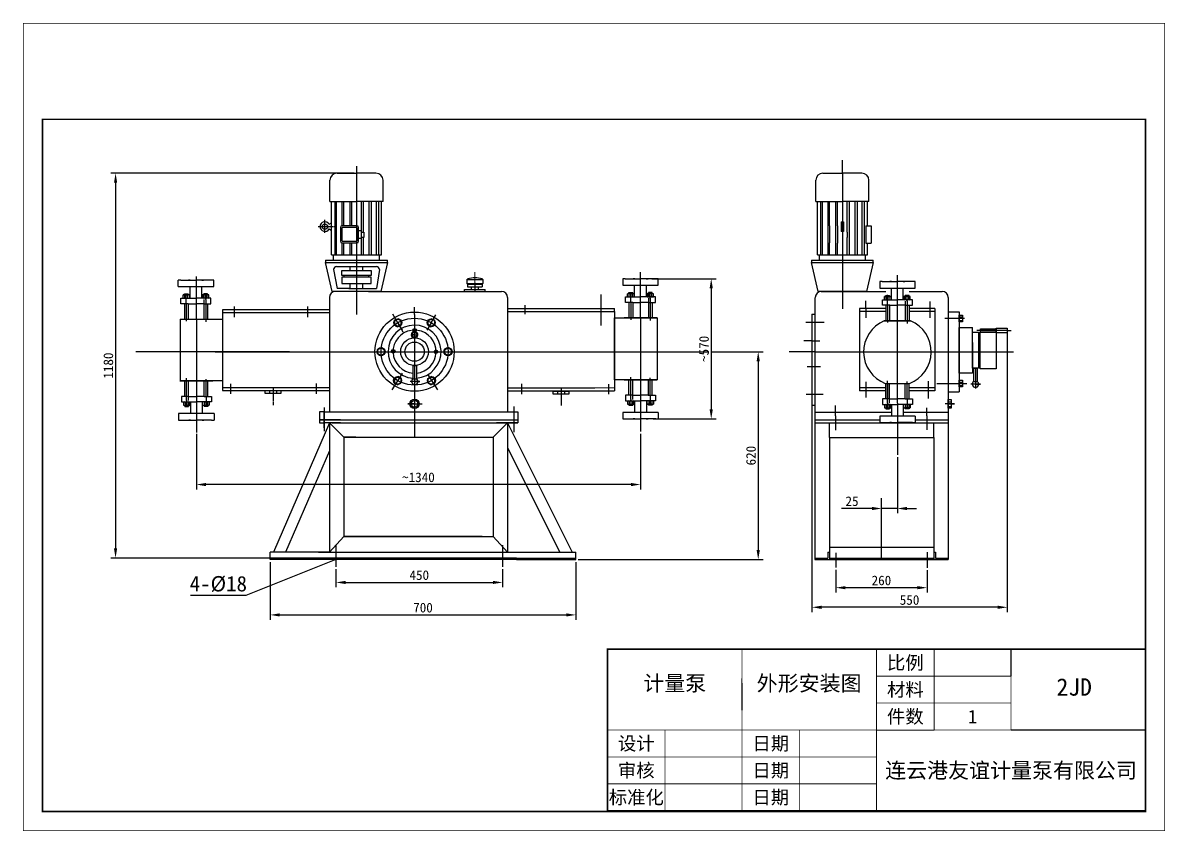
# Model space of a CAD drawing. Header units: millimetres. Extents: x 31 to 328, y 15 to 225.
import ezdxf
from ezdxf.enums import TextEntityAlignment as Align

# ---------------------------------------------------------------- set-up
doc = ezdxf.new("R2010")
doc.units = ezdxf.units.MM
doc.header["$PDMODE"] = 35
doc.linetypes.add('CENTER', pattern=[0.82, 0.7, -0.04, 0.04, -0.04])
doc.linetypes.add('CENTER2', pattern=[28.575, 19.05, -3.175, 3.175, -3.175])
doc.layers.add('02-中心线', color=1, linetype='CENTER2', lineweight=15)
doc.layers.add('04-标注', color=3, linetype='Continuous', lineweight=20)
for name, color, linetype in [('05-文字', 5, 'Continuous'), ('2', 4, 'Continuous'), ('5', 1, 'CENTER')]:
    doc.layers.add(name, color=color, linetype=linetype)
doc.styles.add('S', font='SimSun.ttf')
doc.dimstyles.new('ISO-25', dxfattribs={"dimtxt": 2.5, "dimasz": 2.5, "dimexe": 1.25, "dimexo": 0.625, "dimtad": 1, "dimtxsty": 'Standard', "dimcen": 2.5, "dimadec": 0, "dimazin": 0, "dimtfac": 1, "dimtmove": 0, "dimatfit": 3, "dimfxl": 0, "dimarcsym": 0})

# ---------------------------------------------------------------- blocks, each defined once
blk = doc.blocks.new('*D9')
at = {"color": 0, "lineweight": -2}
for p, q in [((112.31, 83.25), (112.31, 78.58)), ((155.66, 83.25), (155.66, 78.58)), ((114.81, 79.83), (153.16, 79.83))]:
    blk.add_line(p, q, dxfattribs=at)
at = {"color": 0}
for points in [[(114.81, 80.25), (114.81, 79.42), (112.31, 79.83)], [(153.16, 80.25), (153.16, 79.42), (155.66, 79.83)]]:
    blk.add_solid(points, dxfattribs=at)
at = {"layer": 'Defpoints', "color": 0}
for p in [(112.31, 83.88), (155.66, 83.88), (155.66, 79.83)]:
    blk.add_point(p, dxfattribs=at)
at = {"color": 0, "insert": (133.98, 81.71), "char_height": 2.5, "attachment_point": 5}
blk.add_mtext('\\A1;450', dxfattribs=at)
blk = doc.blocks.new('*D10')
at = {"color": 0, "lineweight": -2}
for p, q in [((95.19, 85.14), (95.19, 70.13)), ((174.7, 85.14), (174.7, 70.13)), ((97.69, 71.38), (172.2, 71.38))]:
    blk.add_line(p, q, dxfattribs=at)
at = {"color": 0}
for points in [[(97.69, 71.8), (97.69, 70.97), (95.19, 71.38)], [(172.2, 71.8), (172.2, 70.97), (174.7, 71.38)]]:
    blk.add_solid(points, dxfattribs=at)
at = {"layer": 'Defpoints', "color": 0}
for p in [(95.19, 85.77), (174.7, 85.77), (174.7, 71.38)]:
    blk.add_point(p, dxfattribs=at)
at = {"color": 0, "insert": (134.95, 73.26), "char_height": 2.5, "attachment_point": 5}
blk.add_mtext('\\A1;700', dxfattribs=at)
blk = doc.blocks.new('*D11')
at = {"color": 0, "lineweight": -2}
for p, q in [((117.02, 186.27), (53.71, 186.27)), ((54.96, 183.77), (54.96, 88.67)), ((111.68, 86.17), (53.71, 86.17))]:
    blk.add_line(p, q, dxfattribs=at)
at = {"color": 0}
for points in [[(54.55, 183.77), (55.38, 183.77), (54.96, 186.27)], [(54.55, 88.67), (55.38, 88.67), (54.96, 86.17)]]:
    blk.add_solid(points, dxfattribs=at)
at = {"layer": 'Defpoints', "color": 0}
for p in [(117.65, 186.27), (54.96, 86.17), (112.31, 86.17)]:
    blk.add_point(p, dxfattribs=at)
at = {"color": 0, "insert": (53.09, 136.22), "char_height": 2.5, "attachment_point": 5, "rotation": 90}
blk.add_mtext('\\A1;1180', dxfattribs=at)
blk = doc.blocks.new('*D13')
at = {"color": 0, "lineweight": -2}
for p, q in [((209.98, 139.84), (223.41, 139.84)), ((222.16, 137.34), (222.16, 88.27)), ((175.33, 85.77), (223.41, 85.77))]:
    blk.add_line(p, q, dxfattribs=at)
at = {"color": 0}
for points in [[(221.75, 137.34), (222.58, 137.34), (222.16, 139.84)], [(221.75, 88.27), (222.58, 88.27), (222.16, 85.77)]]:
    blk.add_solid(points, dxfattribs=at)
at = {"layer": 'Defpoints', "color": 0}
for p in [(209.35, 139.84), (174.7, 85.77), (222.16, 85.77)]:
    blk.add_point(p, dxfattribs=at)
at = {"color": 0, "insert": (220.29, 112.81), "char_height": 2.5, "attachment_point": 5, "rotation": 90}
blk.add_mtext('\\A1;620', dxfattribs=at)
blk = doc.blocks.new('*D16')
at = {"color": 0, "lineweight": -2}
for p, q in [((194.48, 158.81), (211.19, 158.81)), ((209.94, 156.31), (209.94, 124.84)), ((194.79, 122.34), (211.19, 122.34)), ((242.35, 83.07), (242.35, 77.21)), ((266.09, 82.99), (266.09, 77.21)), ((263.59, 78.46), (244.85, 78.46))]:
    blk.add_line(p, q, dxfattribs=at)
at = {"color": 0}
for points in [[(209.52, 156.31), (210.36, 156.31), (209.94, 158.81)], [(209.52, 124.84), (210.36, 124.84), (209.94, 122.34)], [(244.85, 78.88), (244.85, 78.05), (242.35, 78.46)], [(263.59, 78.88), (263.59, 78.05), (266.09, 78.46)]]:
    blk.add_solid(points, dxfattribs=at)
at = {"layer": 'Defpoints', "color": 0}
for p in [(193.85, 158.81), (194.16, 122.34), (209.94, 122.34), (242.35, 83.7), (266.09, 83.62), (242.35, 78.46)]:
    blk.add_point(p, dxfattribs=at)
at = {"color": 0, "insert": (208.07, 140.57), "char_height": 2.5, "attachment_point": 5, "rotation": 90}
blk.add_mtext('\\A1;~570', dxfattribs=at)
at = {"color": 0, "insert": (254.22, 80.34), "char_height": 2.5, "attachment_point": 5}
blk.add_mtext('\\A1;260', dxfattribs=at)
blk = doc.blocks.new('*D17')
at = {"color": 0, "lineweight": -2}
for p, q in [((286.96, 145.32), (286.96, 72.12)), ((236.13, 137.12), (236.13, 72.12)), ((284.46, 73.37), (238.63, 73.37))]:
    blk.add_line(p, q, dxfattribs=at)
at = {"color": 0}
for points in [[(238.63, 73.79), (238.63, 72.95), (236.13, 73.37)], [(284.46, 73.79), (284.46, 72.95), (286.96, 73.37)]]:
    blk.add_solid(points, dxfattribs=at)
at = {"layer": 'Defpoints', "color": 0}
for p in [(286.96, 145.94), (236.13, 137.75), (236.13, 73.37)]:
    blk.add_point(p, dxfattribs=at)
at = {"color": 0, "insert": (261.54, 75.25), "char_height": 2.5, "attachment_point": 5}
blk.add_mtext('\\A1;550', dxfattribs=at)
blk = doc.blocks.new('*D18')
at = {"color": 0, "lineweight": -2}
for p, q in [((75.98, 118.5), (75.98, 104.04)), ((191.55, 118.5), (191.55, 104.04)), ((189.05, 105.29), (78.48, 105.29))]:
    blk.add_line(p, q, dxfattribs=at)
at = {"color": 0}
for points in [[(78.48, 105.7), (78.48, 104.87), (75.98, 105.29)], [(189.05, 105.7), (189.05, 104.87), (191.55, 105.29)]]:
    blk.add_solid(points, dxfattribs=at)
at = {"layer": 'Defpoints', "color": 0}
for p in [(75.98, 119.12), (191.55, 119.12), (75.98, 105.29)]:
    blk.add_point(p, dxfattribs=at)
at = {"color": 0, "insert": (133.76, 107.16), "char_height": 2.5, "attachment_point": 5}
blk.add_mtext('\\A1;~1340', dxfattribs=at)
blk = doc.blocks.new('*D19')
at = {"color": 0, "lineweight": -2}
for p, q in [((258.37, 112.4), (258.37, 97.81)), ((251.78, 99.06), (243.86, 99.06)), ((254.28, 98.67), (254.28, 100.31)), ((258.37, 99.06), (254.28, 99.06)), ((260.87, 99.06), (263.37, 99.06))]:
    blk.add_line(p, q, dxfattribs=at)
at = {"color": 0}
for points in [[(251.78, 99.48), (251.78, 98.64), (254.28, 99.06)], [(260.87, 99.48), (260.87, 98.64), (258.37, 99.06)]]:
    blk.add_solid(points, dxfattribs=at)
at = {"layer": 'Defpoints', "color": 0}
for p in [(258.37, 113.02), (254.28, 99.06), (254.28, 98.05)]:
    blk.add_point(p, dxfattribs=at)
at = {"color": 0, "insert": (246.57, 100.94), "char_height": 2.5, "attachment_point": 5}
blk.add_mtext('\\A1;25', dxfattribs=at)

msp = doc.modelspace()

# ---------------------------------------------------------------- linework, layer by layer
at = {"color": 0}
for p, q in [((117.65, 188.109), (117.65, 149.467)), ((244.066, 186.261), (244.066, 189.62)), ((244.066, 186.261), (244.066, 150.952)), ((240.239, 172.552), (240.239, 168.13)), ((240.747, 172.555), (240.747, 168.127)), ((242.302, 172.555), (242.302, 168.09)), ((242.81, 172.555), (242.81, 168.09)), ((243.739, 173.614), (244.336, 173.614)), ((243.739, 173.614), (243.739, 171.091)), ((244.336, 173.614), (244.336, 171.091)), ((250.144, 172.554), (251.523, 172.554)), ((250.144, 172.554), (250.144, 168.09)), ((251.523, 172.554), (251.523, 168.09)), ((244.336, 171.091), (243.739, 171.091)), ((245.322, 170.942), (245.322, 169.552)), ((245.83, 170.942), (245.83, 169.552)), ((250.144, 168.09), (251.523, 168.09)), ((109.62, 163.672), (109.62, 163.03)), ((125.68, 163.03), (125.68, 163.672)), ((236.036, 163.659), (236.036, 163.017)), ((252.096, 163.017), (252.096, 163.659)), ((111.358, 155.524), (109.62, 163.03)), ((111.67, 161.183), (112.598, 156.285)), ((123.629, 161.183), (122.826, 156.285)), ((125.68, 163.03), (123.94, 155.524)), ((191.549, 148.629), (191.549, 160.529)), ((237.774, 155.51), (236.036, 163.017)), ((252.096, 163.017), (250.356, 155.51)), ((71.916, 158.473), (71.281, 158.473)), ((71.281, 156.767), (71.281, 158.473)), ((71.916, 158.473), (75.883, 158.473)), ((73.27, 158.473), (73.937, 158.473)), ((74.392, 158.473), (73.937, 158.473)), ((80.485, 158.473), (75.883, 158.473)), ((75.979, 148.296), (75.979, 159.357)), ((77.374, 158.473), (77.829, 158.473)), ((80.485, 156.767), (80.485, 158.473)), ((146.372, 158.571), (146.601, 158.759)), ((146.372, 158.571), (146.372, 157.573)), ((146.372, 158.571), (150.519, 158.571)), ((146.526, 157.419), (146.372, 157.573)), ((146.372, 157.573), (150.519, 157.573)), ((148.446, 157.726), (148.446, 155.524)), ((150.519, 158.571), (150.336, 158.745)), ((150.366, 157.419), (150.519, 157.573)), ((150.519, 158.571), (150.519, 157.573)), ((187.582, 158.806), (186.947, 158.806)), ((186.947, 158.806), (186.947, 157.1)), ((187.582, 158.806), (191.549, 158.806)), ((188.936, 158.806), (189.603, 158.806)), ((190.059, 158.806), (189.603, 158.806)), ((196.152, 158.806), (191.549, 158.806)), ((193.04, 158.806), (193.496, 158.806)), ((196.152, 157.1), (196.152, 158.806)), ((254.407, 158.057), (253.772, 158.057)), ((253.772, 158.057), (253.772, 156.351)), ((254.407, 158.057), (258.374, 158.057)), ((255.761, 158.057), (256.428, 158.057)), ((256.883, 158.057), (256.428, 158.057)), ((258.374, 147.88), (258.374, 159.78)), ((262.976, 158.057), (258.374, 158.057)), ((259.865, 158.057), (260.32, 158.057)), ((262.976, 156.351), (262.976, 158.057)), ((71.281, 156.767), (74.351, 156.767)), ((72.528, 153.81), (72.528, 154.588)), ((72.734, 154.643), (73.969, 154.643)), ((72.858, 154.643), (72.858, 154.89)), ((72.858, 154.89), (73.845, 154.89)), ((72.93, 154.643), (72.93, 154.89)), ((72.94, 153.81), (72.94, 154.588)), ((73.351, 153.393), (73.351, 155.005)), ((73.763, 153.81), (73.763, 154.588)), ((73.773, 154.643), (73.773, 154.89)), ((73.845, 154.643), (73.845, 154.89)), ((74.175, 154.588), (74.175, 153.81)), ((74.351, 156.088), (74.351, 156.767)), ((74.351, 156.767), (77.415, 156.767)), ((74.351, 153.755), (74.351, 156.088)), ((77.415, 156.767), (80.485, 156.767)), ((77.415, 156.088), (77.415, 156.767)), ((77.415, 153.755), (77.415, 156.088)), ((77.591, 154.588), (77.591, 153.81)), ((79.032, 154.643), (77.797, 154.643)), ((77.921, 154.643), (77.921, 154.89)), ((78.908, 154.89), (77.921, 154.89)), ((77.993, 154.643), (77.993, 154.89)), ((78.003, 153.81), (78.003, 154.588)), ((78.415, 153.393), (78.415, 155.005)), ((78.827, 153.81), (78.827, 154.588)), ((78.836, 154.643), (78.836, 154.89)), ((78.908, 154.643), (78.908, 154.89)), ((79.238, 153.81), (79.238, 154.588)), ((117.65, 155.524), (111.358, 155.524)), ((120.433, 155.524), (112.198, 155.524)), ((116.016, 156.285), (112.598, 156.285)), ((120.796, 155.524), (154.051, 155.524)), ((145.756, 155.524), (145.756, 155.985)), ((145.756, 155.985), (151.136, 155.985)), ((145.756, 155.524), (145.756, 155.524)), ((145.756, 155.524), (145.756, 155.524)), ((146.526, 157.419), (146.526, 156.728)), ((146.526, 157.419), (150.366, 157.419)), ((146.526, 156.728), (150.366, 156.728)), ((147.524, 155.985), (147.524, 156.728)), ((147.524, 155.985), (147.524, 156.728)), ((148.446, 157.058), (148.446, 156.192)), ((149.367, 155.985), (149.367, 156.728)), ((150.366, 157.419), (150.366, 156.728)), ((151.136, 155.524), (151.136, 155.985)), ((154.051, 155.524), (155.331, 155.524)), ((181.174, 154.737), (181.174, 146.679)), ((186.947, 157.1), (196.152, 157.1)), ((188.194, 154.143), (188.194, 154.921)), ((188.4, 154.976), (189.635, 154.976)), ((188.524, 154.976), (188.524, 155.223)), ((188.524, 155.223), (189.511, 155.223)), ((188.596, 154.976), (188.596, 155.223)), ((188.606, 154.143), (188.606, 154.921)), ((189.018, 153.726), (189.018, 155.338)), ((189.43, 154.143), (189.43, 154.921)), ((189.439, 154.976), (189.439, 155.223)), ((189.511, 154.976), (189.511, 155.223)), ((189.841, 154.921), (189.841, 154.143)), ((190.018, 156.421), (190.018, 157.1)), ((190.018, 154.088), (190.018, 156.421)), ((193.081, 156.421), (193.081, 157.1)), ((193.081, 154.088), (193.081, 156.421)), ((193.258, 154.921), (193.258, 154.143)), ((194.699, 154.976), (193.464, 154.976)), ((193.588, 154.976), (193.588, 155.223)), ((194.575, 155.223), (193.588, 155.223)), ((193.66, 154.976), (193.66, 155.223)), ((193.669, 154.143), (193.669, 154.921)), ((194.081, 153.726), (194.081, 155.338)), ((194.493, 154.143), (194.493, 154.921)), ((194.503, 154.976), (194.503, 155.223)), ((194.575, 154.976), (194.575, 155.223)), ((194.905, 154.143), (194.905, 154.921)), ((244.066, 155.51), (237.774, 155.51)), ((238.576, 155.51), (255.346, 155.51)), ((246.849, 155.51), (238.614, 155.51)), ((253.772, 156.351), (262.976, 156.351)), ((255.842, 152.977), (255.842, 154.589)), ((256.842, 155.672), (256.842, 156.351)), ((256.842, 153.339), (256.842, 155.672)), ((259.906, 155.672), (259.906, 156.351)), ((259.906, 153.339), (259.906, 155.672)), ((260.906, 152.977), (260.906, 154.589)), ((261.399, 155.51), (270.025, 155.51)), ((71.98, 152.311), (71.98, 153.755)), ((71.98, 153.755), (75.883, 153.755)), ((73.892, 152.311), (71.98, 152.311)), ((72.855, 152.311), (72.855, 148.296)), ((73.351, 152.311), (73.351, 153.755)), ((73.351, 152.311), (73.351, 147.817)), ((73.847, 152.311), (73.847, 148.296)), ((73.892, 152.311), (75.883, 152.311)), ((79.786, 153.755), (75.883, 153.755)), ((77.874, 152.311), (75.883, 152.311)), ((77.874, 152.311), (79.786, 152.311)), ((77.919, 153.393), (77.919, 148.296)), ((78.412, 152.311), (78.412, 148.296)), ((78.415, 153.393), (78.415, 147.593)), ((78.908, 152.311), (78.908, 148.296)), ((79.786, 152.311), (79.786, 153.755)), ((85.796, 151.599), (85.796, 148.796)), ((104.894, 151.599), (104.894, 148.796)), ((110.598, 153.924), (110.598, 124.161)), ((156.931, 153.924), (156.931, 124.161)), ((156.931, 153.924), (156.931, 124.161)), ((161.47, 151.972), (161.47, 149.622)), ((187.646, 152.644), (187.646, 154.088)), ((187.646, 154.088), (191.549, 154.088)), ((189.558, 152.644), (187.646, 152.644)), ((188.522, 152.644), (188.522, 148.629)), ((189.018, 152.644), (189.018, 154.088)), ((189.018, 152.644), (189.018, 148.151)), ((189.514, 152.644), (189.514, 148.629)), ((189.558, 152.644), (191.549, 152.644)), ((195.453, 154.088), (191.549, 154.088)), ((193.541, 152.644), (191.549, 152.644)), ((193.541, 152.644), (195.453, 152.644)), ((193.585, 153.726), (193.585, 148.629)), ((194.079, 152.644), (194.079, 148.629)), ((194.081, 153.726), (194.081, 147.926)), ((194.575, 152.644), (194.575, 148.629)), ((195.453, 152.644), (195.453, 154.088)), ((237.021, 154.063), (236.93, 153.715)), ((236.93, 153.715), (236.93, 85.756)), ((250.183, 151.097), (250.183, 153.052)), ((254.471, 151.895), (254.471, 153.339)), ((254.471, 153.339), (258.374, 153.339)), ((256.383, 151.895), (254.471, 151.895)), ((255.019, 153.394), (255.019, 154.172)), ((255.225, 154.227), (256.46, 154.227)), ((255.346, 151.895), (255.346, 147.88)), ((255.349, 154.227), (255.349, 154.474)), ((255.349, 154.474), (256.336, 154.474)), ((255.421, 154.227), (255.421, 154.474)), ((255.431, 153.394), (255.431, 154.172)), ((255.842, 151.895), (255.842, 153.339)), ((255.842, 151.895), (255.842, 147.402)), ((256.254, 153.394), (256.254, 154.172)), ((256.264, 154.227), (256.264, 154.474)), ((256.336, 154.227), (256.336, 154.474)), ((256.338, 151.895), (256.338, 147.88)), ((256.383, 151.895), (258.374, 151.895)), ((256.666, 154.172), (256.666, 153.394)), ((262.277, 153.339), (258.374, 153.339)), ((258.374, 126.418), (258.374, 153.139)), ((260.365, 151.895), (258.374, 151.895)), ((260.082, 154.172), (260.082, 153.394)), ((261.523, 154.227), (260.288, 154.227)), ((260.365, 151.895), (262.277, 151.895)), ((260.41, 152.977), (260.41, 147.88)), ((260.412, 154.227), (260.412, 154.474)), ((261.399, 154.474), (260.412, 154.474)), ((260.484, 154.227), (260.484, 154.474)), ((260.494, 153.394), (260.494, 154.172)), ((260.903, 151.895), (260.903, 147.88)), ((260.906, 152.977), (260.906, 147.177)), ((261.317, 153.394), (261.317, 154.172)), ((261.327, 154.227), (261.327, 154.474)), ((261.399, 154.227), (261.399, 154.474)), ((261.399, 151.895), (261.399, 147.88)), ((261.729, 153.394), (261.729, 154.172)), ((262.277, 151.895), (262.277, 153.339)), ((266.838, 152.911), (266.838, 148.68)), ((271.625, 153.91), (271.625, 149.491)), ((110.598, 150.723), (82.758, 150.723)), ((82.758, 150.723), (82.758, 129.708)), ((110.598, 149.923), (82.758, 149.923)), ((129.815, 144.931), (127.112, 149.612)), ((132.753, 149.55), (132.753, 151.442)), ((132.753, 149.55), (132.753, 117.573)), ((137.104, 147.379), (138.302, 149.454)), ((156.931, 151.097), (184.771, 151.097)), ((156.931, 150.297), (184.771, 150.297)), ((184.771, 150.297), (184.771, 151.097)), ((184.771, 150.297), (184.771, 130.508)), ((187.252, 148.629), (195.846, 148.629)), ((195.846, 148.629), (187.252, 148.629)), ((191.549, 148.629), (191.549, 132.518)), ((195.846, 148.629), (195.846, 132.518)), ((236.13, 149.589), (236.13, 125.907)), ((236.13, 149.589), (236.93, 149.589)), ((248.478, 151.097), (248.478, 129.629)), ((255.346, 151.097), (248.478, 151.097)), ((255.346, 150.297), (248.478, 150.297)), ((250.183, 151.097), (250.183, 148.68)), ((268.152, 151.097), (261.399, 151.097)), ((268.152, 150.297), (261.399, 150.297)), ((268.152, 151.097), (268.152, 129.629)), ((271.625, 150.228), (274.487, 150.228)), ((271.625, 149.491), (271.625, 130.166)), ((274.487, 150.228), (274.487, 129.428)), ((274.487, 148.93), (275.343, 148.93)), ((71.755, 148.331), (71.755, 132.22)), ((75.979, 148.331), (75.979, 132.22)), ((128.401, 147.379), (129.537, 145.412)), ((137.104, 147.379), (135.969, 145.412)), ((234.571, 147.53), (239.331, 147.53)), ((254.965, 147.88), (261.783, 147.88)), ((261.783, 147.88), (254.965, 147.88)), ((275.849, 148.477), (270.688, 148.477)), ((274.487, 147.973), (275.343, 147.973)), ((277.895, 142.199), (277.895, 146.116)), ((132.753, 144.219), (131.899, 144.219)), ((131.899, 144.219), (133.606, 144.219)), ((236.13, 142.67), (234.054, 142.67)), ((236.13, 142.67), (238.193, 142.67)), ((286.96, 145.362), (279.041, 145.362)), ((279.471, 144.168), (279.914, 144.168)), ((284.064, 144.932), (284.064, 135.341)), ((286.96, 145.362), (287.998, 145.362)), ((100.245, 139.842), (60.264, 139.842)), ((80.838, 139.842), (209.351, 139.842)), ((140.551, 139.842), (142.695, 139.842)), ((236.93, 139.828), (230.213, 139.828)), ((236.93, 139.828), (279.818, 139.828)), ((277.895, 142.199), (277.895, 134.213)), ((278.752, 139.828), (288.552, 139.828)), ((129.326, 133.907), (126.827, 129.952)), ((129.537, 134.272), (128.401, 132.305)), ((136.107, 134.033), (138.691, 129.894)), ((184.771, 134.058), (184.771, 129.629)), ((234.882, 135.949), (238.4, 135.949)), ((278.683, 135.556), (278.683, 130.241)), ((279.471, 135.894), (279.914, 135.894)), ((71.682, 132.22), (80.276, 132.22)), ((72.954, 128.205), (72.954, 132.22)), ((73.447, 127.123), (73.447, 132.924)), ((73.45, 128.205), (73.45, 132.22)), ((73.943, 127.123), (73.943, 132.22)), ((75.979, 132.22), (75.979, 118.825)), ((78.015, 128.205), (78.015, 132.22)), ((78.511, 128.205), (78.511, 132.699)), ((79.007, 128.205), (79.007, 132.22)), ((84.908, 128.85), (84.908, 131.508)), ((107.252, 128.871), (107.252, 131.605)), ((134.107, 132.083), (131.648, 132.083)), ((132.373, 132.787), (133.253, 132.787)), ((132.813, 132.083), (134.107, 132.083)), ((160.642, 128.756), (160.642, 131.46)), ((183.257, 128.756), (183.257, 131.393)), ((187.252, 132.518), (195.846, 132.518)), ((188.524, 128.503), (188.524, 132.518)), ((189.018, 127.421), (189.018, 133.222)), ((189.02, 128.503), (189.02, 132.518)), ((189.514, 127.421), (189.514, 132.518)), ((191.549, 132.518), (191.549, 119.123)), ((193.585, 128.503), (193.585, 132.518)), ((194.081, 128.503), (194.081, 132.997)), ((194.577, 128.503), (194.577, 132.518)), ((250.183, 132.037), (250.183, 127.947)), ((255.231, 131.57), (261.517, 131.57)), ((255.349, 127.555), (255.349, 131.57)), ((255.842, 126.473), (255.842, 132.273)), ((255.845, 127.555), (255.845, 131.57)), ((256.338, 126.473), (256.338, 131.57)), ((260.41, 127.555), (260.41, 131.57)), ((260.906, 127.555), (260.906, 132.049)), ((261.402, 127.555), (261.402, 131.57)), ((266.415, 132.178), (266.415, 127.665)), ((276.451, 131.461), (268.66, 131.461)), ((274.487, 131.955), (275.343, 131.955)), ((274.487, 131.037), (275.343, 131.037)), ((279.976, 131.399), (277.517, 131.399)), ((278.243, 132.103), (279.123, 132.103)), ((278.683, 131.399), (279.976, 131.399)), ((72.076, 128.205), (72.076, 126.762)), ((73.988, 128.205), (72.076, 128.205)), ((73.988, 128.205), (75.979, 128.205)), ((77.97, 128.205), (75.979, 128.205)), ((77.97, 128.205), (79.882, 128.205)), ((78.511, 128.205), (78.511, 126.762)), ((79.882, 128.205), (79.882, 126.762)), ((82.758, 130.508), (87.562, 130.508)), ((82.758, 129.708), (87.562, 129.708)), ((87.562, 130.508), (88.874, 130.508)), ((87.562, 129.708), (88.874, 129.708)), ((88.874, 130.508), (110.598, 130.508)), ((88.874, 129.708), (110.598, 129.708)), ((93.831, 129.708), (98.086, 129.708)), ((156.931, 130.429), (179.658, 130.429)), ((156.931, 129.629), (179.658, 129.629)), ((168.75, 129.591), (173.005, 129.591)), ((179.658, 130.429), (184.771, 130.508)), ((179.658, 129.629), (183.257, 129.629)), ((180.97, 129.629), (184.771, 129.629)), ((187.646, 128.503), (187.646, 127.06)), ((189.558, 128.503), (187.646, 128.503)), ((189.558, 128.503), (191.549, 128.503)), ((193.541, 128.503), (191.549, 128.503)), ((193.541, 128.503), (195.453, 128.503)), ((194.081, 128.503), (194.081, 127.06)), ((195.453, 128.503), (195.453, 127.06)), ((234.675, 128.815), (239.021, 128.815)), ((255.349, 130.429), (248.478, 130.429)), ((255.349, 129.629), (248.478, 129.629)), ((268.152, 130.429), (261.402, 130.429)), ((268.152, 129.629), (261.402, 129.629)), ((271.625, 130.166), (271.625, 85.756)), ((271.625, 129.428), (274.487, 129.428)), ((72.076, 126.762), (75.979, 126.762)), ((72.624, 126.706), (72.624, 125.929)), ((72.83, 125.874), (74.065, 125.874)), ((72.954, 125.874), (72.954, 125.627)), ((72.954, 125.627), (73.941, 125.627)), ((73.026, 125.874), (73.026, 125.627)), ((73.036, 126.706), (73.036, 125.929)), ((73.447, 127.123), (73.447, 125.512)), ((73.859, 126.706), (73.859, 125.929)), ((73.869, 125.874), (73.869, 125.627)), ((73.941, 125.874), (73.941, 125.627)), ((74.271, 125.929), (74.271, 126.706)), ((74.447, 126.762), (74.447, 124.429)), ((79.882, 126.762), (75.979, 126.762)), ((77.511, 126.762), (77.511, 124.429)), ((77.687, 125.929), (77.687, 126.706)), ((79.128, 125.874), (77.893, 125.874)), ((78.017, 125.874), (78.017, 125.627)), ((79.004, 125.627), (78.017, 125.627)), ((78.089, 125.874), (78.089, 125.627)), ((78.099, 126.706), (78.099, 125.929)), ((78.511, 127.123), (78.511, 125.512)), ((78.923, 126.706), (78.923, 125.929)), ((78.932, 125.874), (78.932, 125.627)), ((79.004, 125.874), (79.004, 125.627)), ((79.334, 126.706), (79.334, 125.929)), ((109.226, 125.351), (109.226, 119.166)), ((132.753, 126.283), (131.003, 126.283)), ((131.003, 126.283), (134.732, 126.283)), ((158.581, 125.617), (158.581, 118.902)), ((187.646, 127.06), (191.549, 127.06)), ((188.194, 127.005), (188.194, 126.227)), ((188.4, 126.172), (189.635, 126.172)), ((188.524, 126.172), (188.524, 125.925)), ((188.524, 125.925), (189.511, 125.925)), ((188.596, 126.172), (188.596, 125.925)), ((188.606, 127.005), (188.606, 126.227)), ((189.018, 127.421), (189.018, 125.81)), ((189.43, 127.005), (189.43, 126.227)), ((189.439, 126.172), (189.439, 125.925)), ((189.511, 126.172), (189.511, 125.925)), ((189.841, 126.227), (189.841, 127.005)), ((190.018, 127.06), (190.018, 124.727)), ((195.453, 127.06), (191.549, 127.06)), ((193.081, 127.06), (193.081, 124.727)), ((193.258, 126.227), (193.258, 127.005)), ((194.699, 126.172), (193.464, 126.172)), ((193.588, 126.172), (193.588, 125.925)), ((194.575, 125.925), (193.588, 125.925)), ((193.66, 126.172), (193.66, 125.925)), ((193.669, 127.005), (193.669, 126.227)), ((194.081, 127.421), (194.081, 125.81)), ((194.493, 127.005), (194.493, 126.227)), ((194.503, 126.172), (194.503, 125.925)), ((194.575, 126.172), (194.575, 125.925)), ((194.905, 127.005), (194.905, 126.227)), ((236.13, 125.907), (236.93, 125.907)), ((242.262, 123.174), (242.262, 125.823)), ((254.471, 127.555), (254.471, 126.111)), ((256.383, 127.555), (254.471, 127.555)), ((254.471, 126.111), (258.374, 126.111)), ((255.019, 126.056), (255.019, 125.278)), ((255.225, 125.223), (256.46, 125.223)), ((255.349, 125.223), (255.349, 124.976)), ((255.349, 124.976), (256.336, 124.976)), ((255.421, 125.223), (255.421, 124.976)), ((255.431, 126.056), (255.431, 125.278)), ((255.842, 126.473), (255.842, 124.861)), ((256.254, 126.056), (256.254, 125.278)), ((256.264, 125.223), (256.264, 124.976)), ((256.336, 125.223), (256.336, 124.976)), ((256.383, 127.555), (258.374, 127.555)), ((256.666, 125.278), (256.666, 126.056)), ((256.842, 126.111), (256.842, 123.778)), ((260.365, 127.555), (258.374, 127.555)), ((258.374, 126.418), (258.374, 113.023)), ((262.277, 126.111), (258.374, 126.111)), ((259.906, 126.111), (259.906, 123.778)), ((260.082, 125.278), (260.082, 126.056)), ((261.523, 125.223), (260.288, 125.223)), ((260.365, 127.555), (262.277, 127.555)), ((260.412, 125.223), (260.412, 124.976)), ((261.399, 124.976), (260.412, 124.976)), ((260.484, 125.223), (260.484, 124.976)), ((260.494, 126.056), (260.494, 125.278)), ((260.906, 127.555), (260.906, 126.111)), ((260.906, 126.473), (260.906, 124.861)), ((261.317, 126.056), (261.317, 125.278)), ((261.327, 125.223), (261.327, 124.976)), ((261.399, 125.223), (261.399, 124.976)), ((261.729, 126.056), (261.729, 125.278)), ((262.277, 127.555), (262.277, 126.111)), ((266.006, 123.174), (266.006, 125.239)), ((273.2, 126.246), (270.785, 126.246)), ((271.625, 126.819), (272.333, 126.819)), ((271.625, 126.246), (273.2, 126.246)), ((271.625, 125.572), (272.333, 125.572)), ((80.581, 123.749), (71.377, 123.749)), ((71.377, 123.749), (71.377, 122.043)), ((71.377, 122.043), (75.979, 122.043)), ((74.488, 122.043), (74.033, 122.043)), ((74.447, 124.429), (74.447, 123.749)), ((79.946, 122.043), (75.979, 122.043)), ((77.47, 122.043), (77.925, 122.043)), ((77.511, 124.429), (77.511, 123.749)), ((78.592, 122.043), (77.925, 122.043)), ((79.946, 122.043), (80.581, 122.043)), ((80.581, 123.749), (80.581, 122.043)), ((109.213, 124.161), (108.016, 124.161)), ((108.016, 124.161), (108.016, 122.107)), ((108.016, 122.107), (108.016, 121.307)), ((108.016, 122.107), (109.213, 122.107)), ((109.226, 122.107), (108.016, 122.107)), ((109.213, 120.054), (109.213, 124.161)), ((109.213, 124.161), (113.478, 124.161)), ((109.213, 124.161), (159.655, 124.161)), ((113.478, 122.107), (109.213, 122.107)), ((109.213, 122.107), (159.655, 122.107)), ((111.345, 122.107), (159.655, 122.107)), ((154.051, 124.161), (159.655, 124.161)), ((159.655, 124.161), (159.655, 122.107)), ((159.655, 122.107), (159.655, 121.307)), ((196.152, 124.047), (186.947, 124.047)), ((186.947, 124.047), (186.947, 122.342)), ((186.947, 122.342), (191.549, 122.342)), ((190.059, 122.342), (189.603, 122.342)), ((190.018, 124.727), (190.018, 124.047)), ((195.517, 122.342), (191.549, 122.342)), ((193.04, 122.342), (193.496, 122.342)), ((193.081, 124.727), (193.081, 124.047)), ((194.163, 122.342), (193.496, 122.342)), ((195.517, 122.342), (196.152, 122.342)), ((196.152, 124.047), (196.152, 122.342)), ((236.93, 124.147), (255.349, 124.147)), ((236.93, 122.093), (253.772, 122.093)), ((242.262, 123.174), (242.262, 119.388)), ((262.976, 123.099), (253.772, 123.099)), ((253.772, 123.099), (253.772, 121.393)), ((255.349, 124.147), (256.842, 124.147)), ((256.842, 123.778), (256.842, 123.099)), ((259.906, 124.147), (261.402, 124.147)), ((259.906, 123.778), (259.906, 123.099)), ((261.402, 124.147), (271.625, 124.147)), ((262.976, 123.099), (262.976, 121.393)), ((262.976, 122.093), (266.446, 122.093)), ((266.006, 123.174), (266.006, 119.556)), ((266.446, 122.093), (271.625, 122.093)), ((110.598, 121.307), (96.027, 87.69)), ((108.016, 121.307), (109.213, 121.307)), ((113.478, 121.307), (109.213, 121.307)), ((110.598, 121.307), (110.598, 95.544)), ((114.334, 117.573), (110.598, 121.307)), ((111.345, 121.307), (159.655, 121.307)), ((153.195, 117.573), (156.931, 121.307)), ((159.655, 121.307), (154.051, 121.307)), ((156.931, 121.307), (156.931, 95.544)), ((156.931, 121.307), (173.741, 87.69)), ((236.93, 121.293), (254.471, 121.293)), ((240.666, 117.56), (240.666, 121.293)), ((253.772, 121.393), (258.374, 121.393)), ((254.471, 121.293), (262.277, 121.293)), ((256.883, 121.393), (256.428, 121.393)), ((262.341, 121.393), (258.374, 121.393)), ((259.865, 121.393), (260.32, 121.393)), ((260.987, 121.393), (260.32, 121.393)), ((262.277, 121.293), (266.446, 121.293)), ((262.341, 121.393), (262.976, 121.393)), ((266.446, 121.293), (271.625, 121.293)), ((267.889, 117.56), (267.889, 121.293)), ((114.334, 117.573), (114.334, 95.544)), ((117.433, 117.573), (114.334, 117.573)), ((114.334, 117.573), (153.195, 117.573)), ((117.433, 117.573), (150.314, 117.573)), ((153.195, 117.573), (153.195, 95.544)), ((240.666, 117.56), (240.666, 91.783)), ((240.666, 117.56), (267.889, 117.56)), ((267.889, 117.56), (267.889, 91.783)), ((110.598, 114.065), (99.166, 87.69)), ((156.931, 114.868), (170.521, 87.69)), ((254.278, 85.756), (254.278, 101.767)), ((110.598, 98.037), (110.598, 87.69)), ((114.334, 98.037), (114.334, 91.797)), ((153.195, 95.544), (153.195, 91.797)), ((156.931, 95.544), (156.931, 87.69)), ((114.334, 91.797), (110.598, 87.69)), ((112.307, 89.642), (112.307, 83.878)), ((117.433, 91.797), (114.334, 91.797)), ((114.334, 91.797), (153.195, 91.797)), ((150.314, 91.797), (117.433, 91.797)), ((153.195, 91.797), (156.931, 87.69)), ((155.656, 89.562), (155.656, 83.878)), ((240.666, 91.783), (240.666, 87.676)), ((267.889, 91.783), (267.889, 87.676)), ((271.625, 91.783), (271.625, 87.676)), ((110.598, 87.69), (95.194, 87.69)), ((95.194, 85.77), (95.194, 87.69)), ((107.718, 87.69), (113.478, 87.69)), ((113.478, 87.69), (159.282, 87.69)), ((154.051, 87.69), (159.282, 87.69)), ((159.282, 87.69), (174.701, 87.69)), ((174.701, 85.77), (174.701, 87.69)), ((240.266, 87.676), (240.666, 87.676)), ((240.266, 87.676), (240.266, 86.156)), ((240.666, 89.014), (267.889, 89.014)), ((240.666, 87.676), (240.666, 86.156)), ((240.666, 87.676), (240.666, 85.756)), ((242.347, 87.57), (242.347, 83.699)), ((266.09, 87.738), (266.09, 83.615)), ((267.889, 87.676), (268.289, 87.676)), ((267.889, 87.676), (267.889, 86.156)), ((267.889, 87.676), (267.889, 85.756)), ((268.289, 87.676), (268.289, 86.156)), ((271.625, 87.676), (271.625, 86.156)), ((271.625, 87.676), (271.625, 86.156)), ((271.625, 87.676), (271.625, 86.156)), ((112.307, 85.77), (88.897, 76.409)), ((107.718, 86.17), (95.194, 86.17)), ((107.718, 85.77), (95.194, 85.77)), ((159.282, 86.17), (107.718, 86.17)), ((159.282, 85.77), (107.718, 85.77)), ((159.282, 86.17), (174.701, 86.17)), ((159.282, 85.77), (174.701, 85.77)), ((236.93, 86.156), (240.266, 86.156)), ((236.93, 85.756), (271.625, 85.756)), ((240.666, 86.156), (267.889, 86.156)), ((268.289, 86.156), (271.625, 86.156)), ((88.897, 76.409), (74.498, 76.409))]:
    msp.add_line(p, q, dxfattribs=at)
for points, const_width in [([(30.938, 15.253), (327.938, 15.253), (327.938, 225.253), (30.938, 225.253)], 0.2), ([(35.938, 20.253), (322.938, 20.253), (322.938, 200.253), (35.938, 200.253)], 0.4), ([(182.938, 20.453), (322.938, 20.453), (322.938, 62.453), (182.938, 62.453)], 0.4)]:
    msp.add_lwpolyline(points, close=True, dxfattribs=dict(const_width=const_width))
for points in [[(195.846, 132.518), (184.771, 132.518), (184.771, 148.629), (195.846, 148.629)], [(71.755, 148.331), (82.758, 148.331), (82.758, 132.22), (71.755, 132.22)], [(277.895, 134.213), (274.487, 134.213), (274.487, 146.116), (277.895, 146.116)], [(284.064, 135.341), (279.914, 135.341), (279.914, 144.932), (284.064, 144.932)], [(132.373, 132.787), (132.373, 136.24), (133.253, 136.24), (133.253, 132.787)], [(278.243, 132.103), (278.243, 135.556), (279.123, 135.556), (279.123, 132.103)]]:
    msp.add_lwpolyline(points, dxfattribs=at)
for points in [[(274.487, 149.373), (275.343, 149.373), (275.343, 147.568), (274.487, 147.568)], [(279.977, 145.807), (284.064, 145.807), (284.064, 144.932), (279.977, 144.932)], [(284.064, 145.941), (286.96, 145.941), (286.96, 144.783), (284.064, 144.783)], [(277.895, 144.932), (279.471, 144.932), (279.471, 135.556), (277.895, 135.556)], [(274.487, 132.47), (275.343, 132.47), (275.343, 130.666), (274.487, 130.666)], [(271.625, 127.371), (272.333, 127.371), (272.333, 125.12), (271.625, 125.12)]]:
    msp.add_lwpolyline(points, close=True, dxfattribs=at)
msp.add_lwpolyline([(217.938, 62.453, 0.2, 0.2, 0), (217.938, 20.453, 0.2, 0.2, 0)], format="xyseb")
at = {"const_width": 0.2}
for points in [[(252.938, 62.453), (252.938, 20.453)], [(267.938, 62.453), (267.938, 41.453)], [(287.938, 62.453), (287.938, 41.453)], [(287.938, 55.453), (252.938, 55.453)], [(287.938, 48.453), (252.938, 48.453)], [(322.938, 41.453), (182.938, 41.453)], [(197.938, 41.453), (197.938, 20.453)], [(232.938, 41.453), (232.938, 20.453)], [(252.938, 34.453), (182.938, 34.453)], [(252.938, 27.453), (182.938, 27.453)]]:
    msp.add_lwpolyline(points, dxfattribs=at)
at = {"color": 0}
for centre, radius in [((132.753, 139.842), 10.313), ((132.753, 139.842), 8.703), ((128.401, 147.379), 1.04), ((132.744, 145.396), 0.473), ((137.104, 147.379), 1.04), ((132.753, 139.842), 3.602), ((132.753, 144.219), 0.64), ((124.049, 139.842), 1.04), ((127.208, 139.95), 0.473), ((132.753, 139.842), 2.511), ((138.33, 139.826), 0.473), ((141.456, 139.841), 1.04), ((128.337, 132.342), 1.04), ((137.164, 132.34), 1.04), ((132.753, 126.283), 1.206)]:
    msp.add_circle(centre, radius, dxfattribs=at)
for centre, radius, start, end in [((148.446, 152.657), 6.374, 72.75256, 106.82772), ((72.734, 154.231), 0.412, 60, 120), ((73.351, 153.079), 1.564, 74.73852, 105.26148), ((73.969, 154.231), 0.412, 60, 120), ((77.797, 154.231), 0.412, 60, 120), ((78.415, 153.079), 1.564, 74.73852, 105.26148), ((79.032, 154.231), 0.412, 60, 120), ((112.198, 153.924), 1.6, 90, 180), ((155.331, 153.924), 1.6, 0, 90), ((188.4, 154.564), 0.412, 60, 120), ((189.018, 153.412), 1.564, 74.73852, 105.26148), ((189.635, 154.564), 0.412, 60, 120), ((193.464, 154.564), 0.412, 60, 120), ((194.081, 153.412), 1.564, 74.73852, 105.26148), ((194.699, 154.564), 0.412, 60, 120), ((238.614, 153.91), 1.6, 90, 180), ((270.025, 153.91), 1.6, 360, 90), ((72.734, 154.167), 0.412, 240, 300), ((73.351, 155.319), 1.564, 254.73852, 285.26148), ((73.969, 154.167), 0.412, 240, 300), ((77.797, 154.167), 0.412, 240, 300), ((78.415, 155.319), 1.564, 254.73852, 285.26148), ((79.032, 154.167), 0.412, 240, 300), ((188.4, 154.5), 0.412, 240, 300), ((189.018, 155.652), 1.564, 254.73852, 285.26148), ((189.635, 154.5), 0.412, 240, 300), ((193.464, 154.5), 0.412, 240, 300), ((194.081, 155.652), 1.564, 254.73852, 285.26148), ((194.699, 154.5), 0.412, 240, 300), ((255.225, 153.815), 0.412, 60, 120), ((255.225, 153.751), 0.412, 240, 300), ((255.842, 152.663), 1.564, 74.73852, 105.26148), ((255.842, 154.903), 1.564, 254.73852, 285.26148), ((256.46, 153.815), 0.412, 60, 120), ((256.46, 153.751), 0.412, 240, 300), ((260.288, 153.815), 0.412, 60, 120), ((260.288, 153.751), 0.412, 240, 300), ((260.906, 152.663), 1.564, 74.73852, 105.26148), ((260.906, 154.903), 1.564, 254.73852, 285.26148), ((261.523, 153.815), 0.412, 60, 120), ((261.523, 153.751), 0.412, 240, 300), ((132.753, 139.842), 6.893, 274.16678, 266.84684), ((258.374, 139.778), 8.79, 112.82067, 249.04937), ((258.374, 139.778), 8.79, 290.95063, 67.17933), ((132.753, 139.842), 5.6, 98.12101, 266.11769), ((132.753, 144.219), 0.853, 303.60588, 236.39412), ((132.753, 139.842), 5.6, 275.13134, 81.87899), ((132.813, 132.083), 0.83, 122.02417, 57.97583), ((278.683, 131.399), 0.83, 122.02417, 57.97583), ((72.83, 126.35), 0.412, 60, 120), ((72.83, 126.285), 0.412, 240, 300), ((73.447, 125.197), 1.564, 74.73852, 105.26148), ((73.447, 127.438), 1.564, 254.73852, 285.26148), ((74.065, 126.35), 0.412, 60, 120), ((74.065, 126.285), 0.412, 240, 300), ((77.893, 126.35), 0.412, 60, 120), ((77.893, 126.285), 0.412, 240, 300), ((78.511, 125.197), 1.564, 74.73852, 105.26148), ((78.511, 127.438), 1.564, 254.73852, 285.26148), ((79.128, 126.35), 0.412, 60, 120), ((79.128, 126.285), 0.412, 240, 300), ((188.4, 126.648), 0.412, 60, 120), ((188.4, 126.583), 0.412, 240, 300), ((189.018, 125.495), 1.564, 74.73852, 105.26148), ((189.018, 127.736), 1.564, 254.73852, 285.26148), ((189.635, 126.648), 0.412, 60, 120), ((189.635, 126.583), 0.412, 240, 300), ((193.464, 126.648), 0.412, 60, 120), ((193.464, 126.583), 0.412, 240, 300), ((194.081, 125.495), 1.564, 74.73852, 105.26148), ((194.081, 127.736), 1.564, 254.73852, 285.26148), ((194.699, 126.648), 0.412, 60, 120), ((194.699, 126.583), 0.412, 240, 300), ((255.225, 125.699), 0.412, 60, 120), ((255.225, 125.635), 0.412, 240, 300), ((255.842, 124.547), 1.564, 74.73852, 105.26148), ((255.842, 126.787), 1.564, 254.73852, 285.26148), ((256.46, 125.699), 0.412, 60, 120), ((256.46, 125.635), 0.412, 240, 300), ((260.288, 125.699), 0.412, 60, 120), ((260.288, 125.635), 0.412, 240, 300), ((260.906, 124.547), 1.564, 74.73852, 105.26148), ((260.906, 126.787), 1.564, 254.73852, 285.26148), ((261.523, 125.699), 0.412, 60, 120), ((261.523, 125.635), 0.412, 240, 300)]:
    msp.add_arc(centre, radius, start, end, dxfattribs=at)
at = {"layer": '02-中心线', "color": 0}
msp.add_line((148.446, 160.526), (148.446, 156.728), dxfattribs=at)
at = {"layer": '04-标注'}
msp.add_line((322.938, 200.253), (322.938, 200.253), dxfattribs=at)
at = {"layer": '04-标注', "color": 0}
for p, q in [((182.938, 62.453), (182.938, 62.453)), ((182.938, 62.453), (182.938, 54.828)), ((217.938, 54.828), (217.938, 50.136)), ((217.938, 54.828), (217.938, 46.598)), ((217.938, 50.136), (217.938, 46.598)), ((252.938, 41.453), (267.938, 41.453)), ((252.938, 41.453), (267.938, 41.453))]:
    msp.add_line(p, q, dxfattribs=at)
at = {"layer": '05-文字', "color": 0}
for p, q in [((287.938, 55.453), (287.938, 62.453)), ((217.938, 53.673), (217.938, 46.598)), ((322.938, 41.453), (287.938, 41.453))]:
    msp.add_line(p, q, dxfattribs=at)
at = {"layer": '2', "color": 0}
for p, q in [((110.745, 178.909), (110.745, 184.437)), ((112.582, 186.274), (117.65, 186.274)), ((122.717, 186.274), (117.65, 186.274)), ((124.554, 178.909), (124.554, 184.437)), ((237.161, 178.896), (237.161, 184.424)), ((238.998, 186.261), (244.066, 186.261)), ((249.133, 186.261), (244.066, 186.261)), ((250.97, 178.896), (250.97, 184.424)), ((110.745, 178.909), (117.65, 178.909)), ((111.147, 165.034), (111.147, 178.909)), ((111.969, 178.909), (111.969, 165.034)), ((112.477, 165.034), (112.477, 178.909)), ((113.823, 178.909), (113.823, 172.565)), ((114.331, 172.568), (114.331, 178.909)), ((115.886, 178.909), (115.886, 172.568)), ((116.394, 172.568), (116.394, 178.909)), ((124.554, 178.909), (117.65, 178.909)), ((118.906, 170.955), (118.906, 178.909)), ((119.414, 178.909), (119.414, 170.955)), ((120.968, 165.034), (120.968, 178.909)), ((121.476, 178.909), (121.476, 165.034)), ((122.822, 165.034), (122.822, 178.909)), ((123.33, 178.909), (123.33, 165.034)), ((124.153, 165.034), (124.153, 178.909)), ((237.161, 178.896), (244.066, 178.896)), ((237.563, 165.021), (237.563, 178.896)), ((238.385, 178.896), (238.385, 165.021)), ((238.893, 165.021), (238.893, 178.896)), ((240.239, 178.896), (240.239, 172.552)), ((240.747, 172.555), (240.747, 178.896)), ((242.302, 178.896), (242.302, 172.555)), ((242.81, 172.555), (242.81, 178.896)), ((250.97, 178.896), (244.066, 178.896)), ((245.322, 170.942), (245.322, 178.896)), ((245.83, 178.896), (245.83, 170.942)), ((247.384, 165.021), (247.384, 178.896)), ((247.892, 178.896), (247.892, 165.021)), ((249.238, 165.021), (249.238, 178.896)), ((249.746, 178.896), (249.746, 165.021)), ((250.569, 172.554), (250.569, 178.896)), ((110.53, 172.971), (111.147, 173.373)), ((117.79, 172.568), (113.873, 172.568)), ((110.53, 171.761), (111.147, 171.359)), ((113.471, 172.166), (113.471, 168.542)), ((113.873, 171.926), (113.873, 168.783)), ((117.549, 172.166), (114.114, 172.166)), ((117.79, 168.783), (117.79, 171.926)), ((118.191, 168.542), (118.191, 172.166)), ((118.191, 171.318), (118.894, 171.318)), ((118.894, 171.318), (118.894, 169.293)), ((118.894, 170.955), (119.545, 170.955)), ((119.545, 169.566), (118.894, 169.566)), ((118.906, 165.034), (118.906, 169.566)), ((119.414, 169.566), (119.414, 165.034)), ((119.545, 170.955), (119.545, 169.566)), ((245.322, 165.021), (245.322, 169.552)), ((245.83, 169.552), (245.83, 165.021)), ((113.823, 168.143), (113.823, 165.034)), ((113.873, 168.14), (117.79, 168.14)), ((114.114, 168.542), (117.549, 168.542)), ((114.331, 165.034), (114.331, 168.14)), ((115.886, 168.104), (115.886, 165.034)), ((116.394, 165.034), (116.394, 168.104)), ((118.894, 169.293), (118.191, 169.293)), ((240.239, 168.13), (240.239, 165.021)), ((240.747, 165.021), (240.747, 168.127)), ((242.302, 168.09), (242.302, 165.021)), ((242.81, 165.021), (242.81, 168.09)), ((250.569, 165.021), (250.569, 168.09)), ((109.62, 163.672), (125.68, 163.672)), ((111.147, 165.034), (124.153, 165.034)), ((111.673, 163.672), (111.673, 165.034)), ((123.626, 163.672), (123.626, 165.034)), ((236.036, 163.659), (252.096, 163.659)), ((237.563, 165.021), (250.569, 165.021)), ((238.089, 163.659), (238.089, 165.021)), ((250.042, 163.659), (250.042, 165.021)), ((109.62, 163.03), (125.68, 163.03)), ((112.474, 161.987), (122.826, 161.987)), ((113.848, 160.932), (121.451, 160.932)), ((113.848, 159.658), (113.848, 160.932)), ((116.016, 160.932), (116.016, 161.987)), ((119.284, 160.932), (119.284, 161.987)), ((121.451, 160.932), (121.451, 159.658)), ((236.036, 163.017), (252.096, 163.017)), ((121.451, 159.658), (113.848, 159.658)), ((121.451, 159.249), (113.848, 159.249)), ((113.848, 159.249), (113.848, 157.567)), ((113.848, 157.567), (121.451, 157.567)), ((114.479, 159.249), (114.479, 159.658)), ((116.016, 156.285), (116.016, 157.567)), ((119.284, 156.285), (119.284, 157.567)), ((120.82, 159.249), (120.82, 159.658)), ((121.451, 157.567), (121.451, 159.249)), ((115.653, 156.285), (122.826, 156.285)), ((123.94, 155.524), (117.251, 155.524)), ((250.356, 155.51), (243.667, 155.51)), ((127.496, 147.902), (128.401, 148.424)), ((127.496, 147.902), (127.496, 146.857)), ((127.496, 146.857), (127.496, 147.902)), ((127.496, 146.857), (128.401, 146.335)), ((127.496, 146.857), (128.401, 146.335)), ((129.306, 147.902), (128.401, 148.424)), ((129.306, 146.857), (128.401, 146.335)), ((129.306, 146.857), (128.401, 146.335)), ((129.306, 147.902), (129.306, 146.857)), ((129.306, 146.857), (129.306, 147.902)), ((132.428, 145.579), (132.744, 145.762)), ((133.061, 145.579), (132.744, 145.762)), ((136.199, 147.902), (137.104, 148.424)), ((136.199, 147.902), (136.199, 146.857)), ((136.199, 146.857), (136.199, 147.902)), ((136.199, 146.857), (137.104, 146.335)), ((136.199, 146.857), (137.104, 146.335)), ((138.009, 147.902), (137.104, 148.424)), ((138.009, 146.857), (137.104, 146.335)), ((138.009, 146.857), (137.104, 146.335)), ((138.009, 147.902), (138.009, 146.857)), ((138.009, 146.857), (138.009, 147.902)), ((132.428, 145.579), (132.428, 145.214)), ((132.428, 145.214), (132.428, 145.579)), ((132.428, 145.214), (132.744, 145.031)), ((132.428, 145.214), (132.744, 145.031)), ((133.061, 145.213), (132.744, 145.031)), ((133.061, 145.213), (132.744, 145.031)), ((133.061, 145.579), (133.061, 145.213)), ((133.061, 145.213), (133.061, 145.579)), ((123.145, 140.365), (123.144, 139.32)), ((123.144, 139.32), (123.145, 140.365)), ((123.145, 140.365), (124.049, 140.887)), ((124.954, 140.364), (124.049, 140.887)), ((124.954, 140.364), (124.954, 139.32)), ((124.954, 139.32), (124.954, 140.364)), ((126.891, 140.133), (127.208, 140.316)), ((126.891, 140.133), (126.891, 139.768)), ((126.891, 139.768), (126.891, 140.133)), ((126.891, 139.768), (127.207, 139.585)), ((126.891, 139.768), (127.207, 139.585)), ((127.524, 139.767), (127.207, 139.585)), ((127.524, 139.767), (127.207, 139.585)), ((127.524, 140.133), (127.208, 140.316)), ((127.524, 140.133), (127.524, 139.767)), ((127.524, 139.767), (127.524, 140.133)), ((138.013, 140.009), (138.33, 140.192)), ((138.013, 140.009), (138.013, 139.644)), ((138.013, 139.644), (138.013, 140.009)), ((138.646, 140.009), (138.33, 140.192)), ((138.646, 140.009), (138.646, 139.644)), ((138.646, 139.644), (138.646, 140.009)), ((140.551, 140.363), (141.456, 140.885)), ((140.551, 140.363), (140.551, 139.318)), ((140.551, 139.318), (140.551, 140.363)), ((142.361, 140.363), (141.456, 140.885)), ((142.361, 140.363), (142.36, 139.318)), ((142.36, 139.318), (142.361, 140.363)), ((123.144, 139.32), (124.049, 138.797)), ((123.144, 139.32), (124.049, 138.797)), ((124.954, 139.32), (124.049, 138.797)), ((124.954, 139.32), (124.049, 138.797)), ((138.013, 139.644), (138.33, 139.461)), ((138.013, 139.644), (138.33, 139.461)), ((138.646, 139.644), (138.33, 139.461)), ((138.646, 139.644), (138.33, 139.461)), ((140.551, 139.318), (141.456, 138.796)), ((140.551, 139.318), (141.456, 138.796)), ((142.36, 139.318), (141.456, 138.796)), ((142.36, 139.318), (141.456, 138.796)), ((127.496, 132.828), (128.401, 133.35)), ((127.496, 132.828), (127.496, 131.783)), ((127.496, 131.783), (127.496, 132.828)), ((127.496, 131.783), (128.401, 131.26)), ((127.496, 131.783), (128.401, 131.26)), ((129.306, 132.827), (128.401, 133.35)), ((129.306, 131.782), (128.401, 131.26)), ((129.306, 131.782), (128.401, 131.26)), ((129.306, 132.827), (129.306, 131.782)), ((129.306, 131.782), (129.306, 132.827)), ((136.199, 132.828), (137.104, 133.35)), ((136.199, 132.828), (136.199, 131.783)), ((136.199, 131.783), (136.199, 132.828)), ((136.199, 131.783), (137.104, 131.26)), ((136.199, 131.783), (137.104, 131.26)), ((138.009, 132.827), (137.104, 133.35)), ((138.009, 131.782), (137.104, 131.26)), ((138.009, 131.782), (137.104, 131.26)), ((138.009, 132.827), (138.009, 131.782)), ((138.009, 131.782), (138.009, 132.827)), ((93.831, 129.708), (93.831, 129.033)), ((93.831, 129.033), (98.086, 129.033)), ((95.049, 129.708), (95.049, 129.033)), ((96.859, 129.708), (96.859, 129.033)), ((98.086, 129.033), (98.086, 129.708)), ((168.75, 129.591), (168.75, 128.916)), ((168.75, 128.916), (173.005, 128.916)), ((169.968, 129.591), (169.968, 128.916)), ((171.778, 129.591), (171.778, 128.916)), ((173.005, 128.916), (173.005, 129.591)), ((131.966, 126.784), (131.925, 125.852)), ((131.925, 125.852), (131.966, 126.784)), ((131.925, 125.852), (132.712, 125.351)), ((131.925, 125.852), (132.712, 125.351)), ((131.966, 126.784), (132.793, 127.214)), ((133.539, 125.782), (132.712, 125.351)), ((133.539, 125.782), (132.712, 125.351)), ((133.58, 126.713), (132.793, 127.214)), ((133.58, 126.713), (133.539, 125.782)), ((133.539, 125.782), (133.58, 126.713))]:
    msp.add_line(p, q, dxfattribs=at)
for centre, radius in [((109.423, 172.366), 0.711), ((128.401, 147.379), 0.905), ((137.104, 147.379), 0.905), ((124.049, 139.842), 0.905), ((141.456, 139.841), 0.905), ((128.401, 132.305), 0.905), ((137.104, 132.305), 0.905)]:
    msp.add_circle(centre, radius, dxfattribs=at)
for centre, radius, start, end in [((112.582, 184.437), 1.837, 90, 180), ((122.717, 184.437), 1.837, 0, 90), ((238.998, 184.424), 1.837, 90, 180), ((249.133, 184.424), 1.837, 0, 90), ((109.423, 172.366), 1.261, 28.65939, 331.34061), ((113.873, 172.166), 0.402, 90, 180), ((117.79, 172.166), 0.402, 0, 90), ((114.114, 171.926), 0.241, 90, 180), ((117.549, 171.926), 0.241, 360, 90), ((113.873, 168.542), 0.402, 180, 270), ((114.114, 168.783), 0.241, 180, 270), ((117.549, 168.783), 0.241, 270, 360), ((117.79, 168.542), 0.402, 270, 0), ((112.474, 161.183), 0.804, 90, 180), ((122.826, 161.183), 0.804, 0, 90)]:
    msp.add_arc(centre, radius, start, end, dxfattribs=at)
at = {"layer": '5', "color": 0}
for p, q in [((109.423, 170.735), (109.423, 174.139)), ((107.711, 172.366), (112.061, 172.366)), ((95.981, 130.633), (95.981, 125.904)), ((170.9, 130.516), (170.9, 125.787))]:
    msp.add_line(p, q, dxfattribs=at)

# ---------------------------------------------------------------- texts
at = {"color": 0, "style": 'S'}
for s, height, p in [('4-%%C18', 4, (81.698, 79.496)), ('2JD', 4.5, (304.372, 52.636))]:
    msp.add_text(s, height=height, dxfattribs=at).set_placement(p, align=Align.MIDDLE_CENTER)
at = {"style": 'S'}
for s, height, p in [('比例', 3.5, (260.438, 58.953)), ('材料', 3.5, (260.438, 51.953)), ('件数', 3.5, (260.438, 44.953)), ('设计', 3.5, (190.438, 37.953)), ('日期', 3.5, (225.438, 37.953)), ('审核', 3.5, (190.438, 30.953)), ('日期', 3.5, (225.438, 30.953)), ('连云港友谊计量泵有限公司', 4, (287.938, 30.953)), ('标准化', 3.5, (190.438, 23.953)), ('日期', 3.5, (225.438, 23.953))]:
    msp.add_text(s, height=height, dxfattribs=at).set_placement(p, align=Align.MIDDLE_CENTER)
at = {"layer": '04-标注', "color": 0, "style": 'S'}
for s, height, p in [('计量泵', 4, (200.438, 53.617)), ('外形安装图', 4, (235.406, 53.617)), ('1', 3.5, (277.938, 44.953))]:
    msp.add_text(s, height=height, dxfattribs=at).set_placement(p, align=Align.MIDDLE_CENTER)

# ---------------------------------------------------------------- dimensions: what is measured, and where the dimension line sits
at = {"color": 0}
for base, p1, p2, text, picture, middle in [((54.964, 86.17), (117.65, 186.274), (112.307, 86.17), '1180', '*D11', (53.089, 136.222)), ((209.94, 122.342), (193.851, 158.806), (194.163, 122.342), '~570', '*D16', (208.065, 140.574)), ((222.164, 85.77), (209.351, 139.842), (174.701, 85.77), '620', '*D13', (220.289, 112.806))]:
    dim = msp.add_linear_dim(base=base, p1=p1, p2=p2, angle=90, text=text, dimstyle='ISO-25', override={"dimtp": -0.009, "dimtm": 0.034, "dimtfac": 0.5, "dimtolj": 1}, dxfattribs=at)
    dim.commit()
    dim.dimension.update_dxf_attribs({"geometry": picture, "text_midpoint": middle})
for base, p1, p2, text, picture, middle in [((242.347, 78.464), (266.09, 83.615), (242.347, 83.699), '260', '*D16', (254.218, 80.339)), ((236.13, 73.37), (286.96, 145.941), (236.13, 137.748), '550', '*D17', (261.545, 75.245)), ((75.979, 105.285), (191.549, 119.123), (75.979, 119.123), '~1340', '*D18', (133.764, 107.16)), ((254.278, 99.061), (258.374, 113.023), (254.278, 98.046), '25', '*D19', (246.569, 100.936)), ((174.701, 71.384), (95.194, 85.77), (174.701, 85.77), '700', '*D10', (134.948, 73.259)), ((155.656, 79.834), (112.307, 83.878), (155.656, 83.878), '450', '*D9', (133.981, 81.709))]:
    dim = msp.add_linear_dim(base=base, p1=p1, p2=p2, text=text, dimstyle='ISO-25', override={"dimtp": -0.009, "dimtm": 0.034, "dimtfac": 0.5, "dimtolj": 1}, dxfattribs=at)
    dim.commit()
    dim.dimension.update_dxf_attribs({"geometry": picture, "text_midpoint": middle})

doc.saveas('drawing.dxf')
